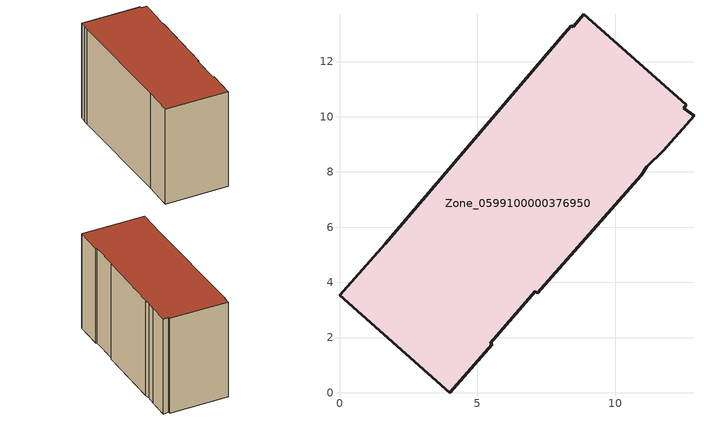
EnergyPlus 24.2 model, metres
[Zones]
Zone_0599100000376950
 floor ground (C_G): 7.17,3.61 7.09,3.67 5.47,1.79 5.53,1.75 3.99,0 0,3.52 1.66,5.39 8.14,13 8.41,13.3 8.47,13.26 8.86,13.71 12.56,10.43 12.48,10.31 12.85,10.04 11.73,8.78 11.13,8.18 10.94,7.87 z0
 wall outside (C_F): 0,3.52 3.99,0 5.53,1.75 5.47,1.79 7.09,3.67 7.17,3.61 10.94,7.87 11.13,8.18 11.73,8.78 12.85,10.04 12.48,10.31 12.56,10.43 8.86,13.71 8.47,13.26 8.41,13.3 8.14,13 1.66,5.39 0,3.52 z0:8.45
 roof outside (C_R): 7.09,3.67 7.17,3.61 10.94,7.87 11.13,8.18 11.73,8.78 12.85,10.04 12.48,10.31 12.56,10.43 8.86,13.71 8.47,13.26 8.41,13.3 8.14,13 1.66,5.39 0,3.52 3.99,0 5.53,1.75 5.47,1.79 z8.45
[BUILDING]
Pand.0599100000376950: North Axis=0; Terrain=City; Loads Convergence Tolerance Value=0.04; Temperature Convergence Tolerance Value=0.4; Solar Distribution=FullExterior; Maximum Number of Warmup Days=25; Minimum Number of Warmup Days=1
[Site:Location]
Rotterdam.The.Hague.AP_ZH_NLD Design_Conditions: Latitude=51.96; Longitude=4.45; Time Zone=1; Elevation=-4.5
[SITE:GROUNDTEMPERATURE:BUILDINGSURFACE]
18, 18, 18, 18, 18, 18, 18, 18, 18, 18, 18, 18
[MATERIAL] Thermal Absorptance=0.9; Solar Absorptance=0.7; Visible Absorptance=0.7
Name | Roughness | Thickness | Conductivity | Density | Specific Heat
G.TC.1992-2005 | MediumSmooth | 0.15 | 0.06 | 540 | 1210
F.TC.1992-2005 | Rough | 0.3 | 0.12 | 1920 | 840
R.TC.1992-2005 | MediumRough | 0.2 | 0.08 | 1500 | 1000
[CONSTRUCTION]
C_G: G.TC.1992-2005
C_F: F.TC.1992-2005
C_R: R.TC.1992-2005
[ZONE]
Zone_0599100000376950: Type=1; Multiplier=1; Ceiling Height=Autocalculate; Volume=Autocalculate; Floor Area=autocalculate; Part of Total Floor Area=Yes
[ZONEINFILTRATION:DESIGNFLOWRATE]
Infil_Zone_0599100000376950: Zone or ZoneList or Space or SpaceList=Zone_0599100000376950; Schedule=AlwaysOn; Design Flow Rate Calculation Method=Flow/Area; Flow Rate per Floor Area=0.0015; Constant Term Coefficient=1; Temperature Term Coefficient=0; Velocity Term Coefficient=0; Velocity Squared Term Coefficient=0
[HVACTEMPLATE:ZONE:IDEALLOADSAIRSYSTEM]
Zone_0599100000376950: Maximum Heating Supply Air Temperature=50; Minimum Cooling Supply Air Temperature=13; Maximum Heating Supply Air Humidity Ratio=0.0156; Minimum Cooling Supply Air Humidity Ratio=0.0077; Heating Limit=NoLimit; Cooling Limit=NoLimit; Dehumidification Control Type=ConstantSensibleHeatRatio; Cooling Sensible Heat Ratio=0.7; Dehumidification Setpoint=60; Humidification Control Type=None; Humidification Setpoint=30; Outdoor Air Method=None; Outdoor Air Flow Rate per Person=0.00944; Outdoor Air Flow Rate per Zone Floor Area=0; Outdoor Air Flow Rate per Zone=0; Demand Controlled Ventilation Type=None; Outdoor Air Economizer Type=NoEconomizer; Heat Recovery Type=None; Sensible Heat Recovery Effectiveness=0.7; Latent Heat Recovery Effectiveness=0.65
[ZONECONTROL:THERMOSTAT]
ThermostatControl_Zone_0599100000376950: Zone or ZoneList=Zone_0599100000376950; Control Type Schedule=DualSetpointControlType; Control 1=Thermostat_Zone_0599100000376950; Temperature Difference Between Cutout And Setpoint=0
[THERMOSTATSETPOINT:DUALSETPOINT]
Thermostat_Zone_0599100000376950: Heating Setpoint Temperature Schedule=HeatingSetpoint_Zone_0599100000376950; Cooling Setpoint Temperature Schedule=CoolingSetpoint_Zone_0599100000376950
[SCHEDULE:COMPACT]
HeatingSetpoint_Zone_0599100000376950: Through: 12/31, For: AllDays, Until: 24:00, 21
CoolingSetpoint_Zone_0599100000376950: Through: 12/31, For: AllDays, Until: 24:00, 24
DualSetpointControlType: Through: 12/31, For: AllDays, Until: 24:00, 4
AlwaysOn: Through: 12/31, For: AllDays, Until: 24:00, 1
